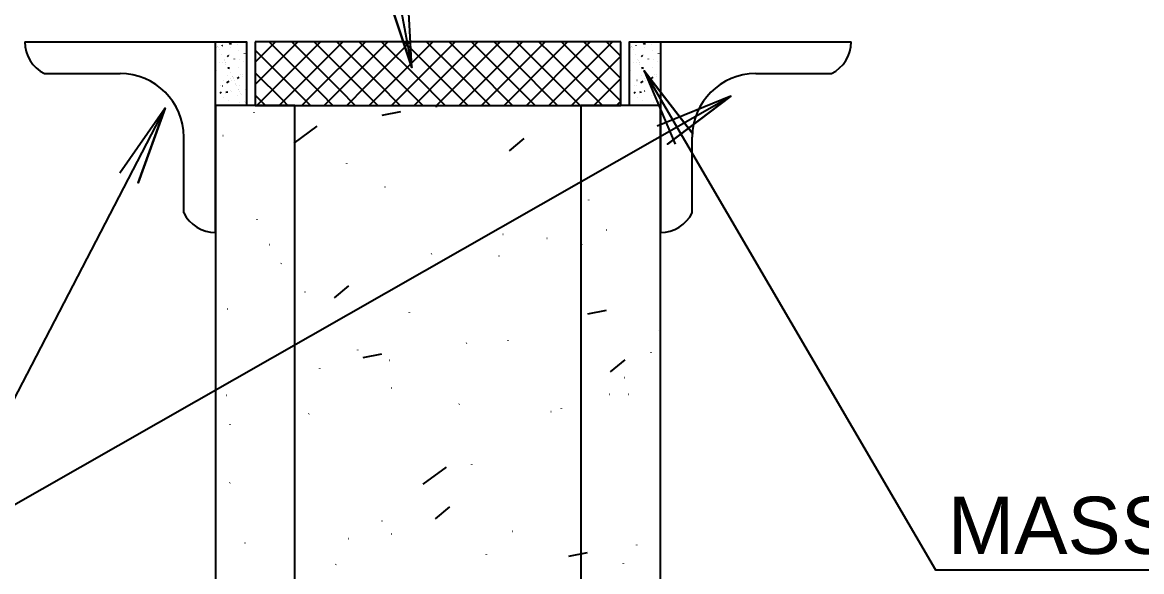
# Model space of a CAD drawing. Extents: x 0 to 119, y 0 to 84.
# Drawn here: x 46.648 to 50.169, y 53.946 to 55.674 of the extents above; entities that cross this region are included whole.
import ezdxf

# ---------------------------------------------------------------- set-up
doc = ezdxf.new("R2010")
doc.units = 0
doc.header["$MEASUREMENT"] = 0
for name, color, linetype in [('10', 252, 'CONTINUOUS'), ('11', 4, 'CONTINUOUS'), ('29', 9, 'CONTINUOUS'), ('3', 7, 'CONTINUOUS')]:
    doc.layers.add(name, color=color, linetype=linetype)
doc.styles.add('TQS_ARIAL', font='arial.ttf')

msp = doc.modelspace()

# ---------------------------------------------------------------- linework, layer by layer
at = {"layer": '10', "color": 252, "linetype": 'Continuous'}
for p, q in [((47.295362, 55.607125), (47.295375, 55.607224)), ((47.299723, 55.606824), (47.305613, 55.607969)), ((47.30133, 55.607441), (47.301427, 55.607463)), ((47.323599, 55.604192), (47.32366, 55.604272)), ((48.597798, 55.607125), (48.597811, 55.607224)), ((48.602159, 55.606824), (48.608048, 55.607969)), ((48.603765, 55.607441), (48.603863, 55.607463)), ((48.626035, 55.604192), (48.626096, 55.604272)), ((47.255376, 55.598204), (47.255376, 55.598204)), ((47.255376, 55.597253), (47.255376, 55.597253)), ((47.255376, 55.597253), (47.255376, 55.597253)), ((47.255376, 55.597253), (47.255376, 55.597253)), ((47.255376, 55.595162), (47.257981, 55.597067)), ((47.255376, 55.59417), (47.255376, 55.59417)), ((47.255376, 55.59417), (47.255376, 55.59417)), ((47.255376, 55.573876), (47.255376, 55.573876)), ((47.255376, 55.569823), (47.255376, 55.569823)), ((47.255376, 55.569823), (47.255376, 55.569823)), ((47.255376, 55.569823), (47.255376, 55.569823)), ((47.261905, 55.599937), (47.261905, 55.599937)), ((47.262111, 55.599513), (47.262111, 55.599513)), ((47.262449, 55.598821), (47.262449, 55.598821)), ((47.262449, 55.598821), (47.262449, 55.598821)), ((47.262449, 55.598821), (47.262449, 55.598821)), ((47.264523, 55.594569), (47.264523, 55.594569)), ((47.264523, 55.594569), (47.264523, 55.594569)), ((47.267117, 55.589251), (47.267117, 55.589251)), ((47.267117, 55.589251), (47.267117, 55.589251)), ((47.267117, 55.589251), (47.267117, 55.589251)), ((47.267139, 55.589207), (47.267139, 55.589207)), ((47.267141, 55.589427), (47.267154, 55.589526)), ((47.274524, 55.574068), (47.274524, 55.574068)), ((47.274524, 55.574068), (47.274524, 55.574068)), ((47.274524, 55.574068), (47.274524, 55.574068)), ((47.276289, 55.60113), (47.27635, 55.60121)), ((47.276922, 55.60203), (47.27702, 55.602052)), ((47.293198, 55.567574), (47.297794, 55.57143)), ((47.300345, 55.573886), (47.300405, 55.573966)), ((47.303483, 55.59627), (47.303583, 55.596274)), ((47.327857, 55.585892), (47.327954, 55.585913)), ((47.343158, 55.576837), (47.343171, 55.576936)), ((47.347655, 55.576948), (47.347716, 55.577027)), ((47.352264, 55.591303), (47.352362, 55.591324)), ((48.557811, 55.598204), (48.557811, 55.598204)), ((48.557811, 55.597253), (48.557811, 55.597253)), ((48.557811, 55.597253), (48.557811, 55.597253)), ((48.557811, 55.597253), (48.557811, 55.597253)), ((48.557811, 55.595162), (48.560416, 55.597067)), ((48.557811, 55.59417), (48.557811, 55.59417)), ((48.557811, 55.59417), (48.557811, 55.59417)), ((48.557811, 55.573876), (48.557811, 55.573876)), ((48.557811, 55.569823), (48.557811, 55.569823)), ((48.557811, 55.569823), (48.557811, 55.569823)), ((48.557811, 55.569823), (48.557811, 55.569823)), ((48.56434, 55.599937), (48.56434, 55.599937)), ((48.564547, 55.599513), (48.564547, 55.599513)), ((48.564884, 55.598821), (48.564884, 55.598821)), ((48.564884, 55.598821), (48.564884, 55.598821)), ((48.564884, 55.598821), (48.564884, 55.598821)), ((48.566959, 55.594569), (48.566959, 55.594569)), ((48.566959, 55.594569), (48.566959, 55.594569)), ((48.569553, 55.589251), (48.569553, 55.589251)), ((48.569553, 55.589251), (48.569553, 55.589251)), ((48.569553, 55.589251), (48.569553, 55.589251)), ((48.569575, 55.589207), (48.569575, 55.589207)), ((48.569576, 55.589427), (48.569589, 55.589526)), ((48.57696, 55.574068), (48.57696, 55.574068)), ((48.57696, 55.574068), (48.57696, 55.574068)), ((48.57696, 55.574068), (48.57696, 55.574068)), ((48.578724, 55.60113), (48.578785, 55.60121)), ((48.579358, 55.60203), (48.579455, 55.602052)), ((48.595634, 55.567574), (48.60023, 55.57143)), ((48.60278, 55.573886), (48.602841, 55.573966)), ((48.605919, 55.59627), (48.606019, 55.596274)), ((48.630292, 55.585892), (48.63039, 55.585913)), ((48.645593, 55.576837), (48.645606, 55.576936)), ((48.650091, 55.576948), (48.650151, 55.577027)), ((48.6547, 55.591303), (48.654797, 55.591324)), ((47.255376, 55.547345), (47.255376, 55.547345)), ((47.255376, 55.547345), (47.255376, 55.547345)), ((47.255376, 55.542393), (47.255376, 55.542393)), ((47.255376, 55.542393), (47.255376, 55.542393)), ((47.255376, 55.535837), (47.255376, 55.535837)), ((47.269324, 55.547954), (47.269424, 55.547958)), ((47.277744, 55.547352), (47.277842, 55.547374)), ((47.282196, 55.558342), (47.282196, 55.558342)), ((47.284614, 55.553385), (47.284614, 55.553385)), ((47.284614, 55.553385), (47.284614, 55.553385)), ((47.284973, 55.553854), (47.285034, 55.553933)), ((47.286599, 55.549315), (47.286599, 55.549315)), ((47.286599, 55.549315), (47.286599, 55.549315)), ((47.286599, 55.549315), (47.286599, 55.549315)), ((47.286715, 55.541442), (47.286728, 55.541541)), ((47.286889, 55.548721), (47.286889, 55.548721)), ((47.286889, 55.548721), (47.286889, 55.548721)), ((47.286889, 55.548721), (47.286889, 55.548721)), ((47.287506, 55.547455), (47.287506, 55.547455)), ((47.287506, 55.547455), (47.287506, 55.547455)), ((47.287506, 55.547455), (47.287506, 55.547455)), ((47.314936, 55.559139), (47.314949, 55.559239)), ((47.332284, 55.556916), (47.332345, 55.556995)), ((47.342754, 55.55116), (47.342854, 55.551164)), ((48.557811, 55.547345), (48.557811, 55.547345)), ((48.557811, 55.547345), (48.557811, 55.547345)), ((48.557811, 55.542393), (48.557811, 55.542393)), ((48.557811, 55.542393), (48.557811, 55.542393)), ((48.557811, 55.535837), (48.557811, 55.535837)), ((48.57176, 55.547954), (48.57186, 55.547958)), ((48.58018, 55.547352), (48.580277, 55.547374)), ((48.584631, 55.558342), (48.584631, 55.558342)), ((48.587049, 55.553385), (48.587049, 55.553385)), ((48.587049, 55.553385), (48.587049, 55.553385)), ((48.587409, 55.553854), (48.58747, 55.553933)), ((48.589035, 55.549315), (48.589035, 55.549315)), ((48.589035, 55.549315), (48.589035, 55.549315)), ((48.589035, 55.549315), (48.589035, 55.549315)), ((48.58915, 55.541442), (48.589163, 55.541541)), ((48.589325, 55.548721), (48.589325, 55.548721)), ((48.589325, 55.548721), (48.589325, 55.548721)), ((48.589325, 55.548721), (48.589325, 55.548721)), ((48.589942, 55.547455), (48.589942, 55.547455)), ((48.589942, 55.547455), (48.589942, 55.547455)), ((48.589942, 55.547455), (48.589942, 55.547455)), ((48.617372, 55.559139), (48.617385, 55.559239)), ((48.634719, 55.556916), (48.63478, 55.556995)), ((48.64519, 55.55116), (48.64529, 55.551164)), ((47.255376, 55.5231), (47.255376, 55.5231)), ((47.255376, 55.515282), (47.255376, 55.515282)), ((47.255376, 55.515282), (47.255376, 55.515282)), ((47.255376, 55.514963), (47.255376, 55.514963)), ((47.255376, 55.514963), (47.255376, 55.514963)), ((47.255376, 55.50052), (47.255376, 55.50052)), ((47.255376, 55.50052), (47.255376, 55.50052)), ((47.255376, 55.50052), (47.255376, 55.50052)), ((47.255376, 55.500065), (47.255376, 55.500065)), ((47.255376, 55.500065), (47.255376, 55.500065)), ((47.258493, 55.523744), (47.258506, 55.523843)), ((47.293506, 55.506379), (47.293567, 55.506459)), ((47.293787, 55.530567), (47.295576, 55.530914)), ((47.295576, 55.530914), (47.299676, 55.531712)), ((47.298674, 55.524562), (47.298674, 55.524562)), ((47.298674, 55.524562), (47.298674, 55.524562)), ((47.302088, 55.517564), (47.302088, 55.517564)), ((47.302088, 55.517564), (47.302088, 55.517564)), ((47.303462, 55.498193), (47.303559, 55.498215)), ((47.307895, 55.505659), (47.307895, 55.505659)), ((47.307895, 55.505659), (47.307895, 55.505659)), ((47.308595, 55.502844), (47.308695, 55.502848)), ((47.309255, 55.502873), (47.309255, 55.502873)), ((47.31075, 55.499809), (47.31075, 55.499809)), ((47.31075, 55.499809), (47.31075, 55.499809)), ((47.311165, 55.498958), (47.311165, 55.498958)), ((47.324976, 55.497999), (47.329572, 55.501856)), ((47.328679, 55.531214), (47.328776, 55.531235)), ((47.334412, 55.51041), (47.334425, 55.51051)), ((47.340816, 55.509441), (47.340877, 55.509521)), ((47.341064, 55.504262), (47.341164, 55.504266)), ((48.557811, 55.5231), (48.557811, 55.5231)), ((48.557811, 55.515282), (48.557811, 55.515282)), ((48.557811, 55.515282), (48.557811, 55.515282)), ((48.557811, 55.514963), (48.557811, 55.514963)), ((48.557811, 55.514963), (48.557811, 55.514963)), ((48.557811, 55.50052), (48.557811, 55.50052)), ((48.557811, 55.50052), (48.557811, 55.50052)), ((48.557811, 55.50052), (48.557811, 55.50052)), ((48.557811, 55.500065), (48.557811, 55.500065)), ((48.557811, 55.500065), (48.557811, 55.500065)), ((48.560929, 55.523744), (48.560942, 55.523843)), ((48.595941, 55.506379), (48.596002, 55.506459)), ((48.596222, 55.530567), (48.598011, 55.530914)), ((48.598011, 55.530914), (48.602112, 55.531712)), ((48.60111, 55.524562), (48.60111, 55.524562)), ((48.60111, 55.524562), (48.60111, 55.524562)), ((48.604524, 55.517564), (48.604524, 55.517564)), ((48.604524, 55.517564), (48.604524, 55.517564)), ((48.605897, 55.498193), (48.605995, 55.498215)), ((48.610331, 55.505659), (48.610331, 55.505659)), ((48.610331, 55.505659), (48.610331, 55.505659)), ((48.611031, 55.502844), (48.611131, 55.502848)), ((48.61169, 55.502873), (48.61169, 55.502873)), ((48.613185, 55.499809), (48.613185, 55.499809)), ((48.613185, 55.499809), (48.613185, 55.499809)), ((48.6136, 55.498958), (48.6136, 55.498958)), ((48.627412, 55.497999), (48.632008, 55.501856)), ((48.631114, 55.531214), (48.631212, 55.531235)), ((48.636848, 55.51041), (48.636861, 55.51051)), ((48.643252, 55.509441), (48.643313, 55.509521)), ((48.6435, 55.504262), (48.6436, 55.504266)), ((47.255376, 55.487533), (47.255376, 55.487533)), ((47.255376, 55.487533), (47.255376, 55.487533)), ((47.255376, 55.487533), (47.255376, 55.487533)), ((47.270251, 55.476073), (47.270312, 55.476153)), ((47.277969, 55.475015), (47.277983, 55.475114)), ((47.279054, 55.492782), (47.279152, 55.492804)), ((47.291333, 55.484451), (47.298597, 55.489765)), ((47.306191, 55.492713), (47.306204, 55.492812)), ((47.315508, 55.490054), (47.315508, 55.490054)), ((47.317562, 55.479135), (47.317622, 55.479214)), ((47.319563, 55.481743), (47.319563, 55.481743)), ((47.322825, 55.475055), (47.322825, 55.475055)), ((47.322825, 55.475055), (47.322825, 55.475055)), ((47.322825, 55.475055), (47.322825, 55.475055)), ((47.328284, 55.463864), (47.328284, 55.463864)), ((47.32904, 55.462316), (47.32904, 55.462316)), ((47.329989, 55.476644), (47.330086, 55.476665)), ((47.349501, 55.462165), (47.349562, 55.462244)), ((48.557811, 55.487533), (48.557811, 55.487533)), ((48.557811, 55.487533), (48.557811, 55.487533)), ((48.557811, 55.487533), (48.557811, 55.487533)), ((48.572687, 55.476073), (48.572747, 55.476153)), ((48.580405, 55.475015), (48.580418, 55.475114)), ((48.58149, 55.492782), (48.581588, 55.492804)), ((48.593769, 55.484451), (48.601033, 55.489765)), ((48.608626, 55.492713), (48.608639, 55.492812)), ((48.617943, 55.490054), (48.617943, 55.490054)), ((48.619997, 55.479135), (48.620058, 55.479214)), ((48.621998, 55.481743), (48.621998, 55.481743)), ((48.62526, 55.475055), (48.62526, 55.475055)), ((48.62526, 55.475055), (48.62526, 55.475055)), ((48.62526, 55.475055), (48.62526, 55.475055)), ((48.63072, 55.463864), (48.63072, 55.463864)), ((48.631475, 55.462316), (48.631475, 55.462316)), ((48.632424, 55.476644), (48.632522, 55.476665)), ((48.651936, 55.462165), (48.651997, 55.462244)), ((47.255376, 55.460102), (47.255376, 55.460102)), ((47.255376, 55.460102), (47.255376, 55.460102)), ((47.255376, 55.460102), (47.255376, 55.460102)), ((47.255376, 55.45815), (47.255376, 55.45815)), ((47.255376, 55.456688), (47.255376, 55.456688)), ((47.255376, 55.456688), (47.255376, 55.456688)), ((47.255376, 55.456688), (47.255376, 55.456688)), ((47.255376, 55.453696), (47.255376, 55.453696)), ((47.255376, 55.453696), (47.255376, 55.453696)), ((47.255376, 55.453696), (47.255376, 55.453696)), ((47.255376, 55.447997), (47.255376, 55.447997)), ((47.255376, 55.439598), (47.255376, 55.439598)), ((47.255376, 55.432672), (47.255376, 55.432672)), ((47.255376, 55.432672), (47.255376, 55.432672)), ((47.269821, 55.451719), (47.274417, 55.455575)), ((47.274436, 55.454528), (47.274536, 55.454532)), ((47.279876, 55.438104), (47.279974, 55.438125)), ((47.28785, 55.454309), (47.29374, 55.455454)), ((47.297681, 55.42807), (47.297694, 55.42817)), ((47.30219, 55.459103), (47.302251, 55.459182)), ((47.306905, 55.455946), (47.307005, 55.45595)), ((47.325902, 55.445768), (47.325915, 55.445867)), ((47.331621, 55.457025), (47.331621, 55.457025)), ((47.331621, 55.457025), (47.331621, 55.457025)), ((47.3349, 55.450302), (47.3349, 55.450302)), ((47.3349, 55.450302), (47.3349, 55.450302)), ((47.3349, 55.450302), (47.3349, 55.450302)), ((47.337037, 55.445922), (47.337037, 55.445922)), ((47.337037, 55.445922), (47.337037, 55.445922)), ((48.557811, 55.460102), (48.557811, 55.460102)), ((48.557811, 55.460102), (48.557811, 55.460102)), ((48.557811, 55.460102), (48.557811, 55.460102)), ((48.557811, 55.45815), (48.557811, 55.45815)), ((48.557811, 55.456688), (48.557811, 55.456688)), ((48.557811, 55.456688), (48.557811, 55.456688)), ((48.557811, 55.456688), (48.557811, 55.456688)), ((48.557811, 55.453696), (48.557811, 55.453696)), ((48.557811, 55.453696), (48.557811, 55.453696)), ((48.557811, 55.453696), (48.557811, 55.453696)), ((48.557811, 55.447997), (48.557811, 55.447997)), ((48.557811, 55.439598), (48.557811, 55.439598)), ((48.557811, 55.432672), (48.557811, 55.432672)), ((48.557811, 55.432672), (48.557811, 55.432672)), ((48.572257, 55.451719), (48.576853, 55.455575)), ((48.576872, 55.454528), (48.576972, 55.454532)), ((48.582312, 55.438104), (48.58241, 55.438125)), ((48.590285, 55.454309), (48.596175, 55.455454)), ((48.600116, 55.42807), (48.600129, 55.42817)), ((48.604626, 55.459103), (48.604687, 55.459182)), ((48.609341, 55.455946), (48.609441, 55.45595)), ((48.628338, 55.445768), (48.628351, 55.445867)), ((48.634056, 55.457025), (48.634056, 55.457025)), ((48.634056, 55.457025), (48.634056, 55.457025)), ((48.637335, 55.450302), (48.637335, 55.450302)), ((48.637335, 55.450302), (48.637335, 55.450302)), ((48.637335, 55.450302), (48.637335, 55.450302)), ((48.639472, 55.445922), (48.639472, 55.445922)), ((48.639472, 55.445922), (48.639472, 55.445922)), ((47.26706, 55.413321), (47.26706, 55.413321)), ((47.26706, 55.413321), (47.26706, 55.413321)), ((47.269847, 55.413321), (47.269847, 55.413321)), ((47.291816, 55.413321), (47.291816, 55.413321)), ((47.291816, 55.413321), (47.291816, 55.413321)), ((47.295739, 55.413321), (47.295739, 55.413321)), ((47.295739, 55.413321), (47.295739, 55.413321)), ((47.295739, 55.413321), (47.295739, 55.413321)), ((47.312021, 55.413321), (47.312021, 55.413321)), ((47.312021, 55.413321), (47.312021, 55.413321)), ((47.32163, 55.413321), (47.32163, 55.413321)), ((47.32163, 55.413321), (47.32163, 55.413321)), ((47.32163, 55.413321), (47.32163, 55.413321)), ((47.330811, 55.421965), (47.330908, 55.421987)), ((47.338754, 55.413321), (47.338754, 55.413321)), ((47.346975, 55.425549), (47.346975, 55.425549)), ((47.346975, 55.425549), (47.346975, 55.425549)), ((47.346975, 55.425549), (47.346975, 55.425549)), ((47.347522, 55.413321), (47.347522, 55.413321)), ((47.347522, 55.413321), (47.347522, 55.413321)), ((47.347522, 55.413321), (47.347522, 55.413321)), ((47.348673, 55.422068), (47.348673, 55.422068)), ((47.348673, 55.422068), (47.348673, 55.422068)), ((47.348673, 55.422068), (47.348673, 55.422068)), ((47.34882, 55.421767), (47.34882, 55.421767)), ((47.505376, 55.413321), (48.405376, 55.413321)), ((48.569496, 55.413321), (48.569496, 55.413321)), ((48.569496, 55.413321), (48.569496, 55.413321)), ((48.572283, 55.413321), (48.572283, 55.413321)), ((48.594252, 55.413321), (48.594252, 55.413321)), ((48.594252, 55.413321), (48.594252, 55.413321)), ((48.598174, 55.413321), (48.598174, 55.413321)), ((48.598174, 55.413321), (48.598174, 55.413321)), ((48.598174, 55.413321), (48.598174, 55.413321)), ((48.614457, 55.413321), (48.614457, 55.413321)), ((48.614457, 55.413321), (48.614457, 55.413321)), ((48.624066, 55.413321), (48.624066, 55.413321)), ((48.624066, 55.413321), (48.624066, 55.413321)), ((48.624066, 55.413321), (48.624066, 55.413321)), ((48.633246, 55.421965), (48.633344, 55.421987)), ((48.641189, 55.413321), (48.641189, 55.413321)), ((48.649411, 55.425549), (48.649411, 55.425549)), ((48.649411, 55.425549), (48.649411, 55.425549)), ((48.649411, 55.425549), (48.649411, 55.425549)), ((48.649957, 55.413321), (48.649957, 55.413321)), ((48.649957, 55.413321), (48.649957, 55.413321)), ((48.649957, 55.413321), (48.649957, 55.413321)), ((48.651109, 55.422068), (48.651109, 55.422068)), ((48.651109, 55.422068), (48.651109, 55.422068)), ((48.651109, 55.422068), (48.651109, 55.422068)), ((48.651255, 55.421767), (48.651255, 55.421767))]:
    msp.add_line(p, q, dxfattribs=at)
for points in [[(47.35294, 55.413321), (47.255376, 55.413321), (47.255376, 55.613321), (47.35294, 55.613321), (47.35294, 55.413321)], [(48.655376, 55.413321), (48.557811, 55.413321), (48.557811, 55.613321), (48.655376, 55.613321), (48.655376, 55.413321)], [(47.505376, 55.413321), (47.255376, 55.413321), (47.255376, 53.513321), (48.655376, 53.513321), (48.655376, 55.413321), (48.405376, 55.413321), (48.405376, 53.763321), (47.505376, 53.763321), (47.505376, 55.413321)]]:
    msp.add_lwpolyline(points, dxfattribs=at)
at = {"layer": '11', "color": 4, "linetype": 'Continuous'}
for p, q in [((47.380376, 55.478984), (47.514712, 55.613321)), ((47.380376, 55.549695), (47.444002, 55.613321)), ((48.530376, 55.613321), (47.380376, 55.613321)), ((47.380376, 55.613321), (47.380376, 55.413321)), ((47.386486, 55.414383), (47.585423, 55.613321)), ((47.588409, 55.4495), (47.424589, 55.613321)), ((47.472083, 55.42927), (47.656134, 55.613321)), ((47.648644, 55.459976), (47.4953, 55.613321)), ((47.55768, 55.444156), (47.726844, 55.613321)), ((47.708879, 55.470452), (47.56601, 55.613321)), ((47.769114, 55.480927), (47.636721, 55.613321)), ((47.643277, 55.459042), (47.797555, 55.613321)), ((47.829349, 55.491403), (47.707432, 55.613321)), ((47.728874, 55.473929), (47.868266, 55.613321)), ((47.889585, 55.501879), (47.778143, 55.613321)), ((47.814471, 55.488815), (47.938977, 55.613321)), ((47.94982, 55.512354), (47.848853, 55.613321)), ((47.900069, 55.503702), (48.009687, 55.613321)), ((48.010055, 55.52283), (47.919564, 55.613321)), ((47.985666, 55.518588), (48.080398, 55.613321)), ((48.07029, 55.533306), (47.990275, 55.613321)), ((48.130525, 55.543781), (48.060985, 55.613321)), ((48.071263, 55.533475), (48.151109, 55.613321)), ((48.19076, 55.554257), (48.131696, 55.613321)), ((48.15686, 55.548361), (48.221819, 55.613321)), ((48.250995, 55.564732), (48.202407, 55.613321)), ((48.242457, 55.563248), (48.29253, 55.613321)), ((48.31123, 55.575208), (48.273117, 55.613321)), ((48.304662, 55.413321), (48.499248, 55.607907)), ((48.328054, 55.578134), (48.363241, 55.613321)), ((48.371465, 55.585684), (48.343828, 55.613321)), ((48.413651, 55.593021), (48.433951, 55.613321)), ((48.4317, 55.596159), (48.414539, 55.613321)), ((48.491935, 55.606635), (48.485249, 55.613321)), ((48.530376, 55.568194), (48.491935, 55.606635)), ((48.499248, 55.607907), (48.504662, 55.613321)), ((48.530376, 55.413321), (48.530376, 55.613321)), ((47.528174, 55.439025), (47.380376, 55.586823)), ((48.163241, 55.413321), (48.328054, 55.578134)), ((48.233951, 55.413321), (48.413651, 55.593021)), ((48.473117, 55.413321), (48.31123, 55.575208)), ((48.530376, 55.426773), (48.371465, 55.585684)), ((48.375373, 55.413321), (48.530376, 55.568324)), ((48.530376, 55.497483), (48.4317, 55.596159)), ((47.951109, 55.413321), (48.071263, 55.533475)), ((48.021819, 55.413321), (48.15686, 55.548361)), ((48.190275, 55.413321), (48.07029, 55.533306)), ((48.09253, 55.413321), (48.242457, 55.563248)), ((48.260985, 55.413321), (48.130525, 55.543781)), ((48.331696, 55.413321), (48.19076, 55.554257)), ((48.402407, 55.413321), (48.250995, 55.564732)), ((47.467939, 55.428549), (47.380376, 55.516112)), ((47.809687, 55.413321), (47.900069, 55.503702)), ((47.880398, 55.413321), (47.985666, 55.518588)), ((47.978143, 55.413321), (47.889585, 55.501879)), ((48.048853, 55.413321), (47.94982, 55.512354)), ((48.119564, 55.413321), (48.010055, 55.52283)), ((48.446083, 55.413321), (48.530376, 55.497613)), ((47.668266, 55.413321), (47.728874, 55.473929)), ((47.76601, 55.413321), (47.708879, 55.470452)), ((47.738977, 55.413321), (47.814471, 55.488815)), ((47.836721, 55.413321), (47.769114, 55.480927)), ((47.907432, 55.413321), (47.829349, 55.491403)), ((47.407704, 55.418073), (47.380376, 55.445402)), ((47.456134, 55.413321), (47.472083, 55.42927)), ((47.483168, 55.413321), (47.467939, 55.428549)), ((47.526844, 55.413321), (47.55768, 55.444156)), ((47.553878, 55.413321), (47.528174, 55.439025)), ((47.624589, 55.413321), (47.588409, 55.4495)), ((47.597555, 55.413321), (47.643277, 55.459042)), ((47.6953, 55.413321), (47.648644, 55.459976)), ((48.516794, 55.413321), (48.530376, 55.426902)), ((47.380376, 55.413321), (48.530376, 55.413321)), ((47.385423, 55.413321), (47.386486, 55.414383)), ((47.412457, 55.413321), (47.407704, 55.418073))]:
    msp.add_line(p, q, dxfattribs=at)
at = {"layer": '29', "color": 9, "linetype": 'Continuous'}
for p, q in [((47.779323, 55.382295), (47.838221, 55.393744)), ((47.951039, 55.407672), (47.951169, 55.408664)), ((47.376979, 55.390138), (47.377588, 55.390931)), ((47.503092, 55.294206), (47.575733, 55.34734)), ((47.255376, 55.312883), (47.255376, 55.312883)), ((47.255376, 55.312883), (47.255376, 55.312883)), ((47.278942, 55.318107), (47.279918, 55.318323)), ((48.180924, 55.269883), (48.226887, 55.308451)), ((47.255376, 55.28045), (47.255376, 55.28045)), ((47.255376, 55.231661), (47.255376, 55.231661)), ((47.255376, 55.231661), (47.255376, 55.231661)), ((47.668824, 55.230695), (47.668955, 55.231686)), ((47.788285, 55.156724), (47.789261, 55.15694)), ((47.255376, 55.11301), (47.255376, 55.11301)), ((48.430365, 55.115206), (48.430495, 55.116197)), ((47.38661, 55.053717), (47.38674, 55.054708)), ((47.255376, 55.03858), (47.255376, 55.03858)), ((47.255376, 55.03858), (47.255376, 55.03858)), ((48.159577, 55.007731), (48.160576, 55.007775)), ((48.484267, 55.021907), (48.485266, 55.021951)), ((47.425276, 54.975671), (47.426275, 54.975714)), ((48.297628, 54.99534), (48.298604, 54.995557)), ((48.408514, 54.976629), (48.409123, 54.977422)), ((47.255376, 54.968253), (47.255376, 54.968253)), ((47.255376, 54.968253), (47.255376, 54.968253)), ((47.935409, 54.94601), (47.936018, 54.946803)), ((48.14815, 54.938228), (48.148281, 54.939219)), ((47.462304, 54.915391), (47.462913, 54.916184)), ((47.629372, 54.807076), (47.675335, 54.845644)), ((47.536117, 54.826517), (47.537093, 54.826734)), ((47.255376, 54.764278), (47.255376, 54.764278)), ((47.255376, 54.764278), (47.255376, 54.764278)), ((47.255376, 54.764278), (47.255376, 54.764278)), ((47.292043, 54.772407), (47.293019, 54.772624)), ((47.865936, 54.76125), (47.866066, 54.762242)), ((48.426729, 54.757103), (48.485626, 54.768551)), ((48.649073, 54.704187), (48.649682, 54.704981)), ((48.04546, 54.665134), (48.046437, 54.66535)), ((48.175968, 54.673568), (48.176576, 54.674361)), ((47.255376, 54.645717), (47.255376, 54.645717)), ((47.702862, 54.642949), (47.703471, 54.643742)), ((47.719957, 54.61972), (47.778855, 54.631169)), ((48.626106, 54.635351), (48.626236, 54.636343)), ((47.583721, 54.584273), (47.583852, 54.585264)), ((47.801386, 54.611024), (47.802363, 54.61124)), ((48.498705, 54.574139), (48.544668, 54.612706)), ((48.541977, 54.556181), (48.542976, 54.556225)), ((47.255376, 54.529415), (47.255376, 54.529415)), ((47.807677, 54.524121), (47.808676, 54.524165)), ((47.255376, 54.500007), (47.255376, 54.500007)), ((47.255376, 54.493256), (47.255376, 54.493256)), ((47.255376, 54.489976), (47.255376, 54.489976)), ((47.255376, 54.489976), (47.255376, 54.489976)), ((47.255376, 54.489976), (47.255376, 54.489976)), ((47.29017, 54.501526), (47.291169, 54.50157)), ((48.495361, 54.503865), (48.495969, 54.504659)), ((48.554804, 54.50375), (48.55578, 54.503967)), ((47.54915, 54.442627), (47.549759, 54.443421)), ((48.022255, 54.473246), (48.022864, 54.47404)), ((48.31073, 54.449641), (48.311706, 54.449857)), ((48.343891, 54.458373), (48.344022, 54.459365)), ((47.301506, 54.407295), (47.301637, 54.408286)), ((47.909256, 54.221181), (47.981897, 54.274315)), ((48.061677, 54.281396), (48.061807, 54.282387)), ((47.255376, 54.215674), (47.255376, 54.215674)), ((47.255376, 54.215674), (47.255376, 54.215674)), ((47.300263, 54.225626), (47.301239, 54.225842)), ((47.947153, 54.111332), (47.993116, 54.149899)), ((47.779462, 54.104418), (47.779593, 54.10541)), ((47.255376, 54.059774), (47.255376, 54.059774)), ((47.255376, 54.059774), (47.255376, 54.059774)), ((47.255376, 54.056899), (47.255376, 54.056899)), ((47.255376, 54.056899), (47.255376, 54.056899)), ((47.255376, 54.056899), (47.255376, 54.056899)), ((47.809606, 54.064242), (47.810583, 54.064459)), ((48.190077, 54.072571), (48.191076, 54.072615)), ((47.255376, 54.031761), (47.255376, 54.031761)), ((47.255376, 54.031761), (47.255376, 54.031761)), ((47.255376, 54.031761), (47.255376, 54.031761)), ((47.347879, 54.0358), (47.348878, 54.035844)), ((47.67257, 54.049976), (47.673569, 54.05002)), ((48.580685, 54.029118), (48.581294, 54.029912)), ((48.10758, 53.998499), (48.108188, 53.999293)), ((48.367363, 53.994528), (48.426261, 54.005976)), ((47.634474, 53.96788), (47.635083, 53.968674)), ((48.538653, 53.971083), (48.538784, 53.972075))]:
    msp.add_line(p, q, dxfattribs=at)
at = {"layer": '3', "color": 7, "linetype": 'Continuous'}
for p, q in [((46.655376, 55.613321), (47.255376, 55.613321)), ((47.255376, 55.013321), (47.255376, 55.613321)), ((48.655376, 55.613321), (48.655376, 55.013321)), ((48.655376, 55.613321), (49.255376, 55.613321)), ((46.717156, 55.513321), (46.955376, 55.513321)), ((48.955376, 55.513321), (49.193596, 55.513321)), ((47.155376, 55.075101), (47.155376, 55.313321)), ((48.755376, 55.075101), (48.755376, 55.313321))]:
    msp.add_line(p, q, dxfattribs=at)
for points in [[(51.977101, 57.606127), (47.482824, 57.606127), (47.872718, 55.532316), (47.79485, 55.76988), (47.872718, 55.532316), (47.85899, 55.781939)], [(51.600491, 53.949934), (49.522249, 53.949934), (48.604298, 55.521467), (48.757489, 55.323901), (48.604298, 55.521467), (48.701136, 55.290984)], [(46.350101, 54.00145), (48.876681, 55.442227), (48.677533, 55.291098), (48.876681, 55.442227), (48.645204, 55.347791)], [(42.631973, 53.982824), (46.358554, 53.982824), (47.097379, 55.404863), (47.012062, 55.169872), (47.097379, 55.404863), (46.954149, 55.199961)]]:
    msp.add_lwpolyline(points, dxfattribs=at)
for centre, radius, start, end in [((46.767293, 55.613379), 0.111917, 296.614168, 296.614168), ((49.143459, 55.613379), 0.111917, 243.385832, 243.385832), ((46.767293, 55.613379), 0.111917, 180.029976, 243.385832), ((49.143459, 55.613379), 0.111917, 296.614168, 359.970024), ((46.955376, 55.313321), 0.2, 0, 90), ((48.955376, 55.313321), 0.2, 90, 180), ((47.255434, 55.125237), 0.111917, 206.614168, 269.970024), ((48.655317, 55.125237), 0.111917, 270.029976, 333.385832)]:
    msp.add_arc(centre, radius, start, end, dxfattribs=at)

# ---------------------------------------------------------------- texts
at = {"layer": '3', "color": 7, "linetype": 'Continuous', "style": 'TQS_ARIAL'}
msp.add_text('MASSA FRACA', height=0.18, dxfattribs=at).set_placement((49.558967, 54.001339))

doc.saveas('drawing.dxf')
